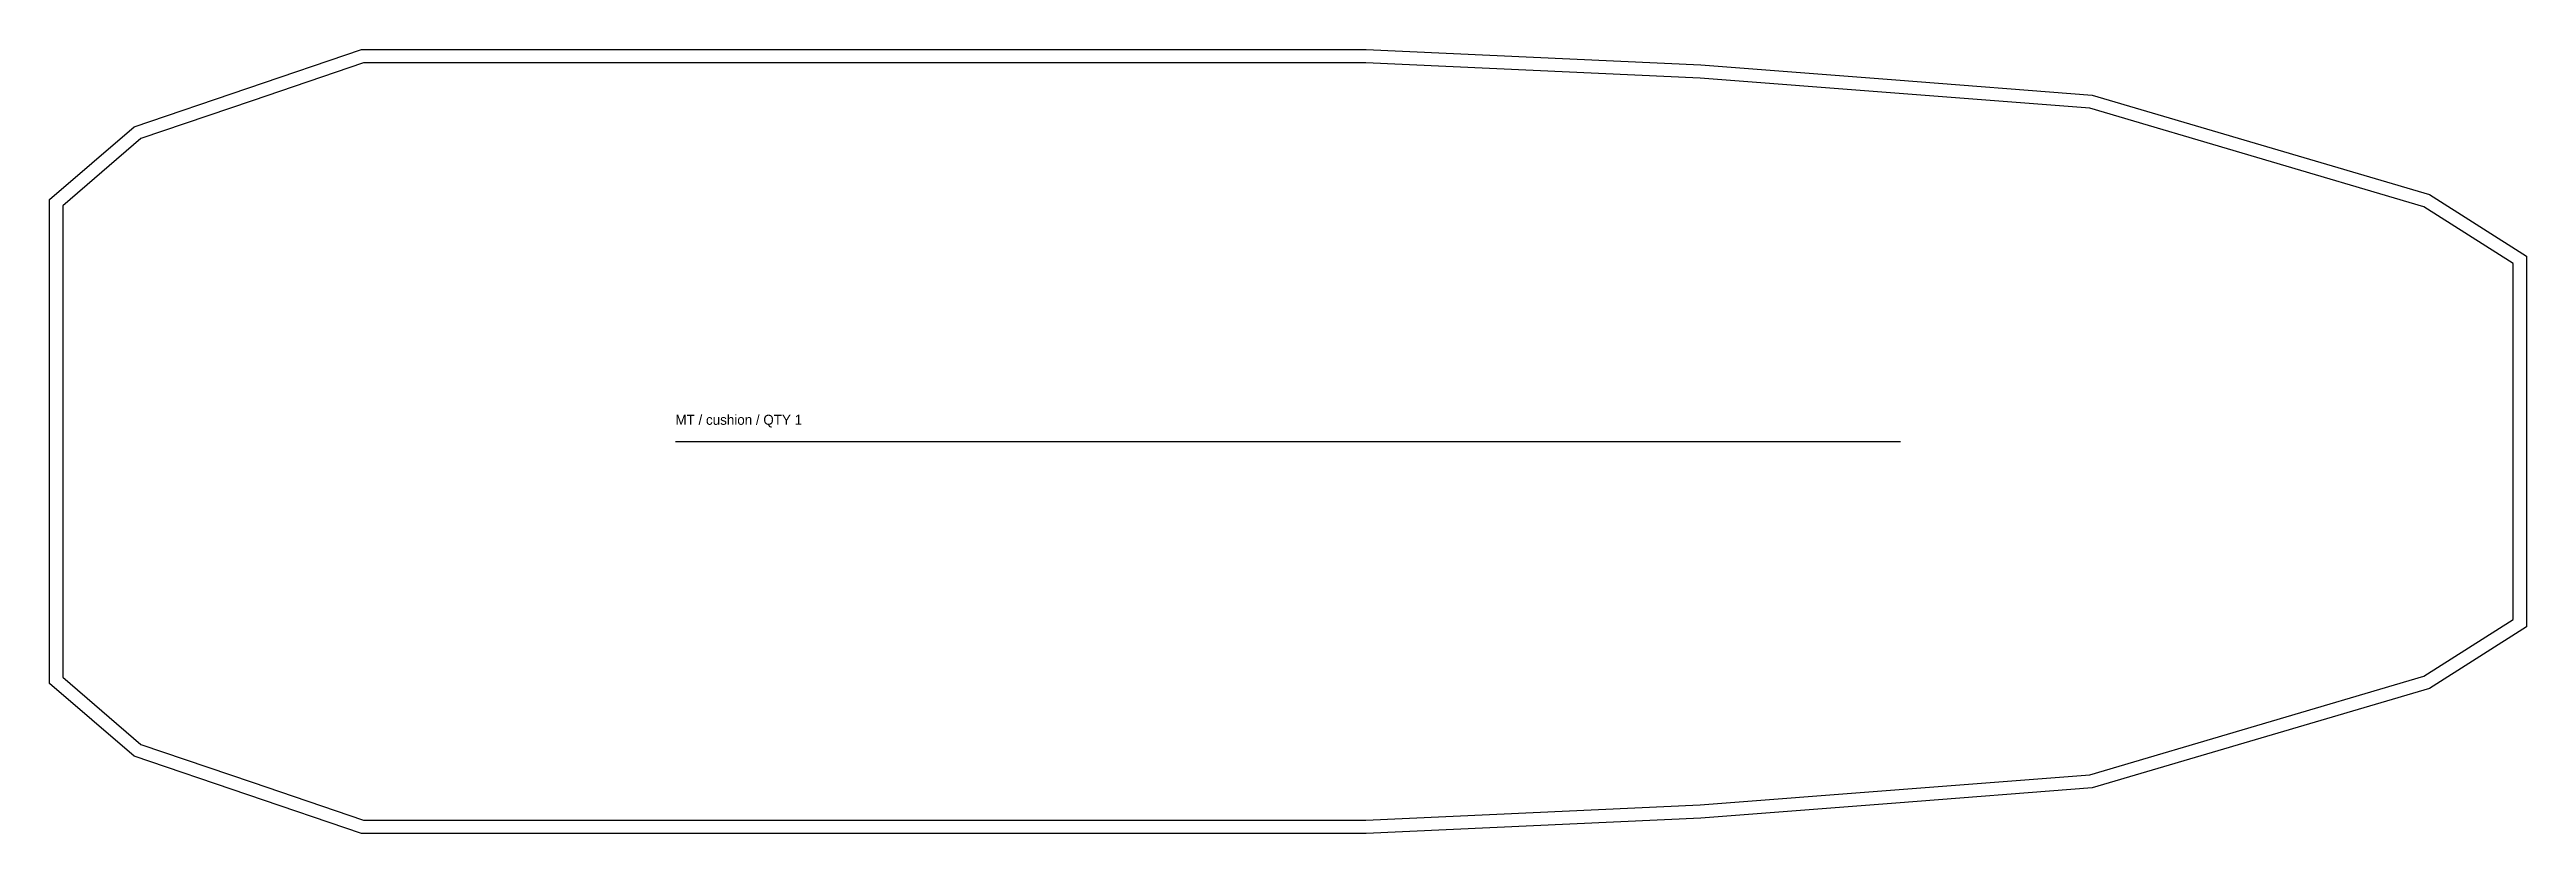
# Model space of a CAD drawing. Header units: millimetres. Extents: x -12 to 2212, y -12 to 692.
import ezdxf

# ---------------------------------------------------------------- set-up
doc = ezdxf.new("R2010")
doc.units = ezdxf.units.MM
for name, color, linetype in [('CUT', 7, 'Continuous'), ('GRAIN', 3, 'Continuous'), ('ID', 7, 'Continuous'), ('SEW', 5, 'Continuous')]:
    doc.layers.add(name, color=color, linetype=linetype)

msp = doc.modelspace()

# ---------------------------------------------------------------- linework, layer by layer
at = {"layer": 'CUT'}
msp.add_lwpolyline([(-12, 122.8), (-12, 557.2), (63.9, 622.6), (166.1, 657.4), (268, 692), (1170.3, 692), (1320.5, 685.2), (1470.7, 678.4), (1645.9, 664.8), (1822.2, 651.1), (1973.4, 606.5), (2125, 561.8), (2212, 506.4), (2212, 173.6), (2125, 118.2), (1973.4, 73.5), (1822.2, 28.9), (1645.9, 15.2), (1470.7, 1.6), (1320.5, -5.2), (1170.3, -12), (1020, -12), (870, -12), (720, -12), (570, -12), (420, -12), (268, -12), (63.9, 57.4)], close=True, dxfattribs=at)
at = {"layer": 'GRAIN'}
msp.add_line((550, 340), (1650, 340), dxfattribs=at)
at = {"layer": 'SEW'}
msp.add_lwpolyline([(0, 128.3), (70, 68), (170, 34), (270, 0), (420, 0), (570, 0), (720, 0), (870, 0), (1020, 0), (1170, 0), (1320, 6.8), (1470, 13.6), (1645, 27.2), (1820, 40.8), (1970, 85), (2120, 129.2), (2200, 180.2), (2200, 499.8), (2120, 550.8), (1970, 595), (1820, 639.2), (1645, 652.8), (1470, 666.4), (1320, 673.2), (1170, 680), (1020, 680), (870, 680), (720, 680), (570, 680), (420, 680), (270, 680), (170, 646), (70, 612), (0, 551.7)], close=True, dxfattribs=at)

# ---------------------------------------------------------------- texts
at = {"layer": 'ID'}
msp.add_text('MT / cushion / QTY 1', height=9, dxfattribs=at).set_placement((550, 355))

doc.saveas('drawing.dxf')
